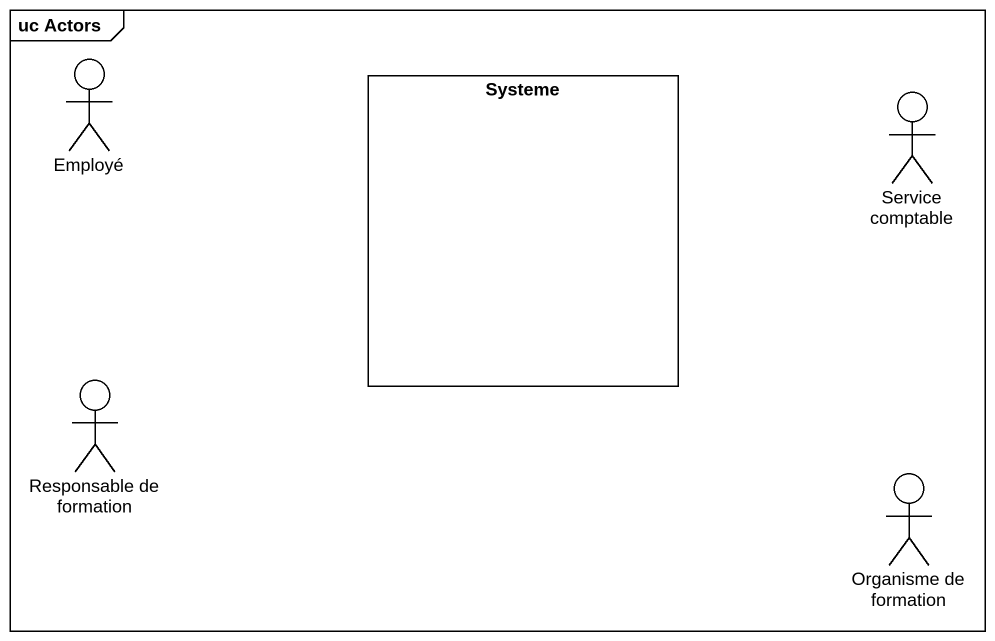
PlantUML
@startuml
mainframe uc Actors
actor Employé
rectangle Systeme
actor "Service comptable" as Service_comptable
actor "Responsable de formation" as Responsable_de_formation
actor "Organisme de formation" as Organisme_de_formation
@enduml
